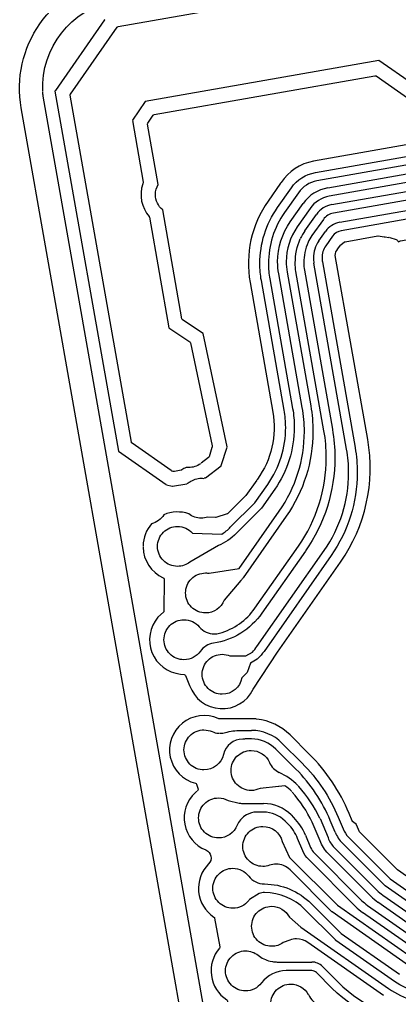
# Model space of a CAD drawing. Extents: x 3103 to 3424, y -52 to 175.
# Drawn here: x 3134.04 to 3137.41, y 34.73 to 43.4 of the extents above; entities that cross this region are included whole.
import ezdxf

# ---------------------------------------------------------------- set-up
doc = ezdxf.new("R2010")
doc.units = 0
doc.layers.add('gbr-dxf_layer0', color=7, linetype='Continuous')
doc.layers.add('gbr-outline-dxf_layer1', color=2, linetype='Continuous')

msp = doc.modelspace()

# ---------------------------------------------------------------- linework, layer by layer
at = {"layer": 'gbr-dxf_layer0'}
for p, q in [((3136.7753, 41.9056), (3148.2559, 43.9299)), ((3148.2691, 43.8548), (3136.7885, 41.8306)), ((3136.8129, 41.7568), (3148.206, 43.7655)), ((3136.8826, 41.5993), (3148.2509, 43.6037)), ((3148.2624, 43.5284), (3136.8958, 41.5242)), ((3136.329, 41.7296), (3136.452, 41.9054)), ((3136.5144, 41.8617), (3136.3915, 41.6859)), ((3136.4424, 41.6034), (3136.557, 41.7667)), ((3136.6194, 41.723), (3136.5047, 41.5596)), ((3136.5732, 41.5244), (3136.6743, 41.6684)), ((3136.7366, 41.6247), (3136.6355, 41.4806)), ((3136.6961, 41.4335), (3136.7555, 41.5183)), ((3136.8179, 41.4746), (3136.7585, 41.3897)), ((3136.9432, 39.5831), (3136.6525, 41.2354)), ((3136.7275, 41.2486), (3137.0183, 39.5963)), ((3136.549, 39.9541), (3136.3398, 41.1423)), ((3136.4149, 41.1555), (3136.6241, 39.9673)), ((3136.742, 39.7459), (3136.4924, 41.1606)), ((3136.3883, 39.9303), (3136.1854, 41.0822)), ((3136.2604, 41.0954), (3136.4633, 39.9435)), ((3135.8292, 39.4376), (3135.8807, 39.6)), ((3135.6888, 39.3275), (3135.827, 39.4344)), ((3135.3414, 39.267), (3135.3926, 39.253)), ((3135.3954, 39.2529), (3135.5243, 39.2753)), ((3136.4068, 38.9882), (3136.0232, 38.4403)), ((3136.1283, 38.1693), (3136.5148, 38.7213)), ((3136.1467, 37.8295), (3136.7436, 38.6821)), ((3136.5773, 38.6776), (3136.1907, 38.1256)), ((3135.6122, 36.5423), (3135.5975, 36.5293)), ((3136.5121, 36.5911), (3136.5173, 36.5852)), ((3136.0285, 36.4335), (3136.2053, 36.4335)), ((3136.4187, 36.2567), (3136.3978, 36.2775)), ((3136.4517, 36.3314), (3136.4725, 36.3105)), ((3136.7077, 36.299), (3136.7781, 36.1316)), ((3136.8408, 36.1793), (3136.7983, 36.2821)), ((3136.8687, 36.3112), (3136.9113, 36.2084)), ((3136.5531, 36.0133), (3136.5081, 36.1228)), ((3136.5786, 36.1518), (3136.6236, 36.0423)), ((3136.8332, 36.0431), (3137.2117, 35.6646)), ((3137.1296, 35.5282), (3137.6094, 35.1921)), ((3137.6011, 35.2914), (3137.2214, 35.5573)), ((3137.5657, 35.1297), (3137.0859, 35.4657)), ((3136.3276, 35.0248), (3136.633, 35.0248)), ((3136.7288, 34.9849), (3136.867, 34.8467))]:
    msp.add_line(p, q, dxfattribs=at)
at = {"layer": 'gbr-dxf_layer0', "linetype": 'Continuous'}
for points in [[(3134.2426, 42.7646, -0.367539), (3134.8707, 43.5676), (3143.1289, 45.0243, -0.022788), (3143.1448, 45.0271), (3146.3335, 45.5895)], [(3134.4867, 42.7293, -0.202749), (3134.4888, 42.739), (3134.9053, 43.334, -0.201667), (3134.9136, 43.3394), (3137.4059, 43.7785, -0.201908), (3137.4155, 43.7763), (3137.7004, 43.5775), (3148.4275, 45.4691)], [(3151.9028, 45.3586), (3137.5395, 42.8263, -0.20293), (3137.5298, 42.8285), (3137.2307, 43.038), (3135.153, 42.6719), (3135.0401, 42.5071)], [(3135.8809, 39.6033), (3135.6694, 40.6102), (3135.4845, 40.7329, -0.207211), (3135.4789, 40.7414), (3135.3084, 41.7091, -0.223074), (3135.2442, 41.8459, -0.133068), (3135.2685, 41.9357), (3135.1742, 42.4707, -0.200671), (3135.1764, 42.4803), (3135.2248, 42.551, -0.206219), (3135.2332, 42.5566), (3137.1955, 42.9024, -0.20293), (3137.2052, 42.9002), (3137.5043, 42.6907), (3151.7686, 45.2055, -0.095157), (3151.7734, 45.2055)], [(3154.1382, 45.2262), (3136.6478, 42.1418, 0.206698), (3136.3611, 41.9531, -0.088145), (3136.356, 41.9458), (3136.2457, 41.788, 0.198906), (3136.0849, 41.0647), (3136.2879, 39.9125, -0.203197), (3136.1508, 39.3173, -0.069722), (3136.1471, 39.3113)], [(3136.4522, 41.9057, -0.198647), (3136.6656, 42.0414), (3148.3145, 44.0953)], [(3148.3277, 44.0202), (3136.6788, 41.9664, 0.198607), (3136.5146, 41.8619)], [(3148.2225, 43.6908, -0.025352), (3148.217, 43.6901), (3136.8262, 41.6817)], [(3137.3284, 41.4639), (3137.383, 41.4454, -0.187894), (3137.4036, 41.4269, -0.138202), (3137.4223, 41.4357), (3138.1486, 41.5638, -0.099044), (3138.217, 41.5775, -0.011726), (3138.2251, 41.5773), (3148.3937, 43.3703)], [(3148.3756, 32.5547), (3148.1679, 32.5181, -0.030101), (3148.1469, 32.5144), (3145.7766, 32.0964, -0.01668), (3145.7651, 32.0944), (3137.1807, 30.5806, -0.423029), (3136.2645, 31.2678), (3134.9499, 38.7249), (3134.2457, 42.7201, -0.01225), (3134.2428, 42.7583)], [(3135.6439, 39.4539, -0.160287), (3135.5383, 39.4192, -0.031122), (3135.5163, 39.4206, 0.036752), (3135.4777, 39.3978, -0.111175), (3135.4725, 39.3956), (3135.4131, 39.3854, -0.20187), (3135.3932, 39.3861, -0.105047), (3135.3845, 39.3922), (3135.0359, 39.6369, -0.200651), (3135.0306, 39.6452), (3134.4867, 42.7293)], [(3135.0392, 42.5026), (3135.1351, 41.957, -0.151601), (3135.1342, 41.9495, -0.085334), (3135.1314, 41.9414, 0.259267), (3135.1875, 41.6495, -0.135407), (3135.1904, 41.6434), (3135.3638, 40.66), (3135.5507, 40.5359, -0.198185), (3135.5561, 40.5279), (3135.749, 39.6115, -0.132491), (3135.7486, 39.6049, -0.088731), (3135.7459, 39.5963), (3135.7204, 39.5161, -0.155886), (3135.716, 39.5097), (3135.6496, 39.4583)], [(3136.1853, 41.0824, -0.043579), (3136.1722, 41.2325, -0.153954), (3136.3289, 41.7294)], [(3136.3913, 41.6857, 0.153952), (3136.2484, 41.2325, 0.043583), (3136.2604, 41.0956)], [(3136.3398, 41.1426, -0.043579), (3136.3304, 41.2493, -0.154209), (3136.4423, 41.6033)], [(3136.5046, 41.5595, 0.154203), (3136.4066, 41.2493, 0.043583), (3136.4148, 41.1558)], [(3135.134, 38.7122, 0.288336), (3135.3133, 38.4398, -0.298273), (3135.3208, 38.4281), (3135.3191, 38.1433, -0.209335), (3135.315, 38.134), (3135.2656, 38.0883, 0.605684), (3135.4661, 37.5845), (3135.5003, 37.5789, -0.259429), (3135.5101, 37.5713), (3135.548, 37.4826, 0.669911), (3136.1129, 37.4492), (3136.3295, 37.78), (3136.8895, 38.5799, 0.198809), (3137.1309, 39.6684), (3136.8429, 41.3044, -0.176366), (3136.8642, 41.3629), (3136.8877, 41.3962, -0.082045), (3136.8906, 41.3992), (3136.9243, 41.4243, -0.120589), (3136.9298, 41.4266), (3137.2196, 41.4778)], [(3136.6354, 41.4805, 0.039577), (3136.6007, 41.4212, 0.101707), (3136.563, 41.238)], [(3137.2235, 41.4779), (3137.2766, 41.4709, -0.091339), (3137.2857, 41.4697), (3137.3174, 41.4655, -0.161964), (3137.3255, 41.4644)], [(3136.4922, 41.162, -0.035297), (3136.4868, 41.238, -0.102132), (3136.531, 41.4521)], [(3136.7584, 41.3896, 0.153641), (3136.7245, 41.282, 0.044097), (3136.7275, 41.2491)], [(3136.563, 41.238, 0.035026), (3136.5676, 41.1732), (3136.8171, 39.7592)], [(3136.2419, 39.2699, 0.153839), (3136.4017, 39.777, 0.043532), (3136.3883, 39.93)], [(3136.4634, 39.9432, -0.043534), (3136.4779, 39.777, -0.153841), (3136.3043, 39.2262)], [(3136.3445, 39.0321, 0.153955), (3136.5678, 39.7399, 0.043624), (3136.5491, 39.9539)], [(3136.6241, 39.9671, -0.043624), (3136.644, 39.7399, -0.153954), (3136.407, 38.9884)], [(3136.515, 38.7215, 0.15395), (3136.7629, 39.5077, 0.043666), (3136.7421, 39.7456)], [(3136.8171, 39.7588, -0.043666), (3136.8391, 39.5077, -0.15395), (3136.5774, 38.6778)], [(3136.7437, 38.6823, 0.153804), (3136.9615, 39.3737, 0.04361), (3136.9433, 39.5828)], [(3137.0183, 39.596, -0.04361), (3137.0377, 39.3737, -0.153804), (3136.8061, 38.6386)], [(3136.1442, 39.3079), (3136.0478, 39.171), (3135.8872, 39.0104, -0.127487), (3135.8817, 39.0071), (3135.7809, 38.9763, -0.086595), (3135.7766, 38.9758), (3135.7086, 38.9781, -0.081026), (3135.6521, 38.9689, -0.170302), (3135.541, 39.0078, 0.188013), (3135.3186, 38.9996, -0.196616), (3135.2098, 38.9202, 0.176199), (3135.134, 38.7249)], [(3135.5271, 39.2765), (3135.5448, 39.2891, -0.081027), (3135.5484, 39.2911, -0.156925), (3135.6521, 39.3245, -0.031737), (3135.6745, 39.3231)], [(3136.3041, 39.2259), (3136.1875, 39.0595, -0.046444), (3136.183, 39.0542), (3135.9635, 38.8348, -0.093222), (3135.8034, 38.7252), (3135.5511, 38.5799, -0.169962), (3135.4403, 38.5411, -0.414223), (3135.2625, 38.7189)], [(3135.5122, 38.3049, -0.414223), (3135.69, 38.4827, -0.044594), (3135.7214, 38.4799), (3135.9872, 38.5218), (3136.3444, 39.0319)], [(3135.2625, 38.7189, -0.414223), (3135.4403, 38.8967, -0.213406), (3135.5728, 38.8375), (3135.8354, 38.8287, 0.053344), (3135.9096, 38.8886)], [(3136.806, 38.6384), (3136.2091, 37.7858, -0.046917), (3136.1552, 37.7222, -0.064502), (3136.1475, 37.7163), (3136.0878, 37.682), (3136.0587, 37.5986, -0.119166), (3136.0555, 37.5935), (3136.0124, 37.5511, -0.363832), (3135.8373, 37.4042, -0.414223), (3135.6595, 37.582)], [(3136.0038, 38.4148), (3135.8559, 38.241, -0.310163), (3135.69, 38.1271, -0.414223), (3135.5122, 38.3049)], [(3136.1906, 38.1253, -0.205396), (3135.7591, 37.858, 0.201969), (3135.6433, 37.7869, -0.244713), (3135.4977, 37.7111, -0.414223), (3135.3199, 37.8889)], [(3135.3199, 37.8889, -0.414223), (3135.4977, 38.0667, -0.220201), (3135.6332, 38.0039)], [(3135.6337, 38.0034, 0.221266), (3135.7676, 37.9411, 0.067444), (3135.8141, 37.9474)], [(3135.6595, 37.582, -0.414223), (3135.8373, 37.7598, -0.099203), (3135.9058, 37.7461), (3136.0464, 37.7461), (3136.1053, 37.78, 0.043722), (3136.1466, 37.8294)], [(3136.1352, 37.1861), (3135.8103, 37.1861, -0.167083), (3135.8022, 37.1884, 1.09113), (3135.5992, 36.6131, -0.254169), (3135.6081, 36.6049), (3135.6227, 36.5618, -0.418479), (3135.6148, 36.5448)], [(3137.0301, 36.247), (3136.9958, 36.2749, -0.127797), (3136.992, 36.28), (3136.965, 36.3449, 0.101099), (3136.6112, 36.8724), (3136.4403, 37.0433, 0.17336), (3136.1453, 37.1828, -0.132507), (3136.139, 37.185)], [(3135.4977, 36.91, -0.414223), (3135.6755, 37.0878, -0.105658), (3135.7481, 37.0722, 0.083838), (3135.8047, 37.0582), (3135.8143, 37.0577)], [(3135.8663, 37.0645, -0.068729), (3136.0016, 37.0832), (3136.0976, 37.0832)], [(3136.4931, 36.7385), (3136.3143, 36.9173, 0.198784), (3136.0976, 37.007), (3136.0412, 37.007, -0.094454), (3136.0319, 37.0059, 0.018088), (3136.0194, 37.0063)], [(3136.3682, 36.9712), (3136.547, 36.7924, -0.09836), (3136.8687, 36.3114)], [(3135.8486, 36.8694, -0.348351), (3135.6755, 36.7322, -0.414223), (3135.4977, 36.91)], [(3135.9168, 36.7271, -0.414223), (3136.0946, 36.9049, -0.297356), (3136.2573, 36.7987)], [(3144.1839, 36.8332), (3144.0487, 36.6406, -0.196529), (3144.0245, 36.6249), (3143.9323, 36.6072, -0.190181), (3143.9084, 36.5927), (3138.4683, 35.635, -0.14491), (3138.4468, 35.6373, -0.259401), (3138.4371, 35.6296), (3137.9106, 35.537, -0.197095), (3137.7957, 35.5624), (3137.3959, 35.8431), (3137.0612, 36.1778, -0.101825), (3137.0583, 36.182), (3137.0319, 36.2446)], [(3136.3384, 36.5852), (3136.1739, 36.5679, -0.116092), (3136.0946, 36.5493, -0.414223), (3135.9168, 36.7271)], [(3135.5975, 36.5293, 0.552658), (3135.6925, 36.0207, -0.532844), (3135.7165, 35.8966, 0.474875), (3135.764, 35.4243, -0.208792), (3135.7697, 35.4159), (3135.8171, 35.1584, -0.233831), (3135.814, 35.1475, 0.455191), (3135.8776, 34.6893, -0.220499), (3135.8833, 34.6802), (3135.9226, 34.4019, -0.215065), (3135.9201, 34.3915, -0.085838), (3135.9165, 34.3836, 0.564579), (3136.2211, 33.9563, -0.379362), (3136.2347, 33.9462), (3136.2535, 33.857, -0.161243), (3136.2551, 33.841)], [(3136.4556, 36.54, 0.038564), (3136.3956, 36.5911), (3136.3415, 36.5852)], [(3137.1578, 35.6107), (3136.7793, 35.9892, -0.111581), (3136.7075, 36.103), (3136.6378, 36.2688, 0.065975), (3136.4601, 36.5348)], [(3135.6275, 36.3052, -0.414223), (3135.8053, 36.483, -0.125942), (3135.8907, 36.4611), (3135.9894, 36.4378, 0.055638), (3136.0279, 36.4335)], [(3136.1438, 36.3572, 0.137154), (3136.053, 36.3319), (3136.0393, 36.3233, 0.15695), (3135.971, 36.2407, -0.309309), (3135.8053, 36.1274, -0.414223), (3135.6275, 36.3052)], [(3136.3976, 36.2777, 0.198583), (3136.2053, 36.3573), (3136.1443, 36.3573)], [(3136.0207, 36.0522, -0.414223), (3136.1985, 36.23, -0.343379), (3136.3708, 36.0958), (3136.4368, 35.9546), (3136.8616, 35.5298), (3137.5376, 35.0562)], [(3136.4402, 35.8434, 0.198942), (3136.3164, 35.8947, 0.083865), (3136.259, 35.885, -0.087102), (3136.1985, 35.8744, -0.414223), (3136.0207, 36.0522)], [(3137.0227, 35.5188), (3136.6036, 35.9378, -0.098528), (3136.5533, 36.0129)], [(3137.6932, 35.4169), (3137.2845, 35.7032, -0.045233), (3137.2793, 35.7076), (3136.9074, 36.0796)], [(3136.6575, 35.9917), (3137.0765, 35.5727, 0.043484), (3137.1295, 35.5282)], [(3135.7547, 35.6801, -0.414223), (3135.9325, 35.8579, -0.234253), (3136.074, 35.7878)], [(3137.4938, 34.9938), (3136.8152, 35.4693, -0.046835), (3136.8098, 35.4739), (3136.4408, 35.8429)], [(3136.0736, 35.5719, -0.233212), (3135.9325, 35.5023, -0.414223), (3135.7547, 35.6801)], [(3136.2137, 35.7182, -0.197574), (3136.627, 35.5457), (3136.8949, 35.2778), (3137.4131, 34.9153)], [(3137.3694, 34.8528), (3136.8484, 35.2173, -0.046181), (3136.8431, 35.2218), (3136.5731, 35.4919, 0.197498), (3136.2135, 35.642, 0.07018), (3136.1651, 35.6351), (3136.0796, 35.5794, 0.012607), (3136.0742, 35.5727)], [(3137.2652, 35.6198), (3137.6448, 35.3538, 0.150738), (3137.8835, 35.2802, 0.043576), (3137.9569, 35.2866)], [(3136.0989, 35.342, -0.414223), (3136.2767, 35.5198, -0.279277), (3136.4343, 35.4244), (3136.5375, 35.3348), (3137.3161, 34.7898)], [(3137.2724, 34.7274), (3136.5982, 35.1993, 0.152156), (3136.4989, 35.2303, 0.088934), (3136.4381, 35.2194), (3136.3792, 35.1968, -0.154933), (3136.2767, 35.1642, -0.414223), (3136.0989, 35.342)], [(3135.867, 34.9458, -0.414223), (3136.0448, 35.1236, -0.170554), (3136.156, 35.0845, 0.110951), (3136.2645, 35.032), (3136.2838, 35.0282, 0.039685), (3136.3271, 35.0248)], [(3136.1865, 34.8384, -0.234774), (3136.0448, 34.768, -0.414223), (3135.867, 34.9458)], [(3136.6747, 34.9313, 0.198969), (3136.633, 34.9486), (3136.4073, 34.9486)], [(3137.9551, 34.4322, -0.043455), (3137.7308, 34.4127, -0.198945), (3136.8131, 34.7929), (3136.675, 34.931)], [(3136.2691, 34.6506, -0.414223), (3136.4469, 34.8284, -0.274574), (3136.603, 34.7357)], [(3136.867, 34.8467, 0.198945), (3137.7308, 34.4889, 0.043455), (3137.9419, 34.5073)], [(3137.3162, 34.7897, 0.153801), (3137.7737, 34.6456, 0.043553), (3137.912, 34.6576)], [(3137.9051, 34.734, -0.043621), (3137.7807, 34.7231, -0.153855), (3137.3695, 34.8527)]]:
    msp.add_lwpolyline(points, format="xyb", dxfattribs=at)
for points in [[(3134.7957, 43.4003), (3134.7925, 43.3974), (3134.3553, 42.771), (3134.3509, 42.7647)], [(3134.3509, 42.7647), (3134.9153, 39.5658), (3135.3393, 39.268)], [(3135.9097, 38.8886), (3136.127, 39.106), (3136.2417, 39.2696)], [(3136.9612, 36.1335), (3137.331, 35.7637), (3137.7369, 35.4793)]]:
    msp.add_lwpolyline(points, dxfattribs=at)
at = {"layer": 'gbr-dxf_layer0'}
for centre, radius, start, end in [((3136.8335, 41.5731), 0.3375, 99.96478, 144.94714), ((3136.8335, 41.5731), 0.2613, 99.96557, 144.94758), ((3136.85, 41.5455), 0.2145, 100.05302, 145.00018), ((3136.85, 41.5455), 0.1383, 100.05357, 144.98694), ((3136.9166, 41.4058), 0.1965, 100.09709, 145.00603), ((3136.9922, 41.2315), 0.5113, 145.09573, 154.23059), ((3136.9166, 41.4058), 0.1203, 100.09641, 144.98402), ((3136.9125, 41.282), 0.2641, 145.05442, 179.99743), ((3136.9124, 41.2821), 0.2641, 180.0179, 190.1028), ((3135.6839, 39.3134), 0.0128, 84.38669, 118.30071), ((3135.4404, 38.7181), 0.3065, 178.72974, 179.91688), ((3135.6899, 38.6737), 0.4069, 320.71816, 324.96206), ((3135.6631, 38.4947), 0.5677, 285.43267, 324.99901), ((3135.818, 37.2327), 0.175, 270.01166, 285.81315), ((3136.0976, 36.7004), 0.3828, 45.02724, 89.99624), ((3136.0194, 36.8313), 0.175, 90.00133, 167.12943), ((3136.4179, 36.8683), 0.175, 203.60388, 244.93994), ((3136.0945, 36.1769), 0.5882, 45.02555, 64.85509), ((3135.4971, 35.7421), 1.4088, 22.54119, 45.01032), ((3135.5452, 35.7317), 1.2937, 26.12907, 41.27576), ((3136.2053, 36.085), 0.3485, 45.05899, 89.99177), ((3136.1284, 35.9657), 0.4871, 22.49187, 45.0148), ((3136.1284, 35.9658), 0.4109, 22.49408, 45.01035), ((3137.1235, 36.2958), 0.3057, 202.44281, 224.93799), ((3137.1235, 36.2958), 0.2295, 202.44315, 224.93787), ((3136.9952, 36.2051), 0.2291, 199.31744, 225.00423), ((3136.7672, 36.1019), 0.1555, 202.59971, 225.08571), ((3136.2137, 35.8932), 0.175, 217.16569, 269.77029), ((3137.4938, 35.9466), 0.3989, 225.0395, 235.00472), ((3137.4938, 35.9466), 0.4751, 225.03992, 235.00535), ((3137.3583, 35.8548), 0.4749, 225.0369, 234.98958), ((3136.633, 34.8897), 0.1351, 44.97045, 89.97287), ((3136.4066, 34.6736), 0.275, 90.00004, 143.0419), ((3136.8454, 34.8656), 0.275, 208.33725, 238.88898)]:
    msp.add_arc(centre, radius, start, end, dxfattribs=at)
at = {"layer": 'gbr-outline-dxf_layer1', "linetype": 'Continuous'}
msp.add_lwpolyline([(3134.0511, 42.6163, -0.414233), (3134.8622, 43.7748), (3152.7317, 46.9257, -0.145892), (3161.3026, 45.9338, 0.101585), (3167.8425, 44.5912), (3173.3424, 44.5912, 0.152268), (3182.7762, 47.5325, -0.152268), (3191.3574, 50.2076), (3216.2273, 50.2076, -0.414215), (3217.2273, 49.2076), (3217.2273, 37.6077, -0.414215), (3216.2273, 36.6077), (3191.5126, 36.6077, 0.151039), (3190.384, 36.259, -0.151026), (3173.3424, 30.9912), (3167.8425, 30.9912, -0.100411), (3156.0737, 33.3789, 0.144694), (3154.947, 33.5066), (3137.224, 30.3814, -0.414157), (3136.0656, 31.1926)], format="xyb", close=True, dxfattribs=at)

doc.saveas('drawing.dxf')
